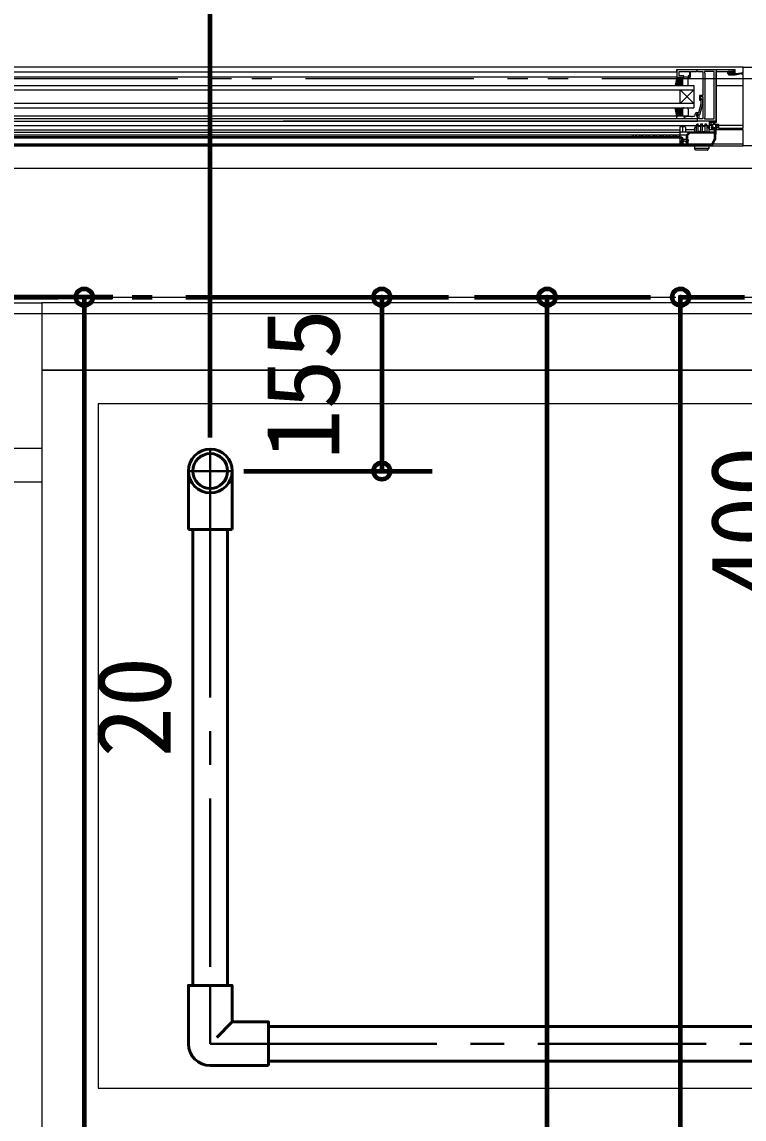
# Model space of a CAD drawing. Units: millimetres at full size, sheet at 1:30. Extents: x -16828 to 149130, y 47892 to 100313.
# Drawn here: x 2062 to 2706, y 62818 to 63796 of the extents above; entities that cross this region are included whole.
import ezdxf
from ezdxf.enums import TextEntityAlignment as Align

# ---------------------------------------------------------------- set-up
doc = ezdxf.new("R2010")
doc.units = ezdxf.units.MM
doc.header["$LTSCALE"] = 30
doc.header["$PDMODE"] = 32
doc.header["$PDSIZE"] = 15
for name, pattern in [('CHAIN1', [8, 5, -1, 1, -1]), ('CHAIN2', [12, 9, -1, 1, -1]), ('DOUBLE_CHAIN1', [8.8, 5, -1, 0.6, -0.6, 0.6, -1])]:
    doc.linetypes.add(name, pattern=pattern)
for name, color, linetype, lineweight in [('0-0', 7, 'CHAIN2', 15), ('0-1', 7, 'Continuous', 15), ('2-0_通芯', 7, 'DOUBLE_CHAIN1', 15), ('2-A_建具', 7, 'Continuous', 15), ('3-4_AIHO30-厨房機器', 7, 'Continuous', 15), ('3-7_AIHO47-厨房機器アウトライン', 7, 'Continuous', 15), ('3-8_AIHO30-厨房機器LL', 7, 'Continuous', 15), ('9-A_配管－給水３：ＶＬＰ(ＶＤ)', 5, 'Continuous', 40), ('9-E_配管－給湯１：ＣＵＰ(Ｍ)', 1, 'Continuous', 60)]:
    doc.layers.add(name, color=color, linetype=linetype, lineweight=lineweight)
doc.styles.add('ＭＳ ゴシック', font='')
doc.styles.get('ＭＳ ゴシック').set_extended_font_data('MS Gothic')

msp = doc.modelspace()

# ---------------------------------------------------------------- linework, layer by layer
at = {"layer": '0-0'}
msp.add_line((-9565.04, 63550.86), (35684.96, 63550.86), dxfattribs=at)
at = {"layer": '0-1'}
msp.add_line((459.96, 63665.86), (5909.96, 63665.86), dxfattribs=at)
at = {"layer": '2-0_通芯'}
msp.add_line((-9565.04, 63745.86), (35684.96, 63745.86), dxfattribs=at)
at = {"layer": '2-0_通芯', "color": 1, "lineweight": 60}
msp.add_line((-10727.74, 63550.86), (35684.96, 63550.86), dxfattribs=at)
at = {"layer": '2-A_建具'}
for p, q in [((2704.96, 63755.86), (1860.46, 63755.86)), ((2645.96, 63753.86), (2697.96, 63753.86)), ((2645.96, 63751.66), (2645.96, 63753.86)), ((2645.96, 63753.86), (2645.96, 63747.56)), ((2680.96, 63753.86), (2680.96, 63707.86)), ((2691.96, 63752.36), (2697.16, 63752.36)), ((2691.96, 63750.86), (2691.96, 63752.36)), ((2692.26, 63751.5), (2693.02, 63752.26)), ((2692.52, 63749.06), (2695.72, 63752.26)), ((2692.56, 63752.26), (2693.06, 63752.26)), ((2693.26, 63752.06), (2695.26, 63752.06)), ((2693.27, 63751.16), (2694.17, 63752.06)), ((2695.46, 63752.26), (2696.06, 63752.26)), ((2696.27, 63752.17), (2696.77, 63751.67)), ((2697.16, 63752.36), (2697.16, 63750.86)), ((2697.96, 63750.56), (2697.96, 63753.86)), ((2704.96, 63755.86), (2729.46, 63755.86)), ((2704.96, 63750.36), (2704.96, 63755.86)), ((2294.96, 63747.06), (1943.46, 63747.06)), ((1943.96, 63751.66), (2294.96, 63751.66)), ((2294.96, 63751.66), (2645.96, 63751.66)), ((2646.46, 63747.06), (2294.96, 63747.06)), ((2645.96, 63747.06), (2644.46, 63739.56)), ((2650.96, 63745.87), (2644.65, 63739.56)), ((2650.73, 63747.06), (2644.77, 63741.1)), ((2649.32, 63747.06), (2645.12, 63742.86)), ((2648.69, 63739.56), (2645.16, 63743.08)), ((2650.1, 63739.56), (2645.4, 63744.26)), ((2647.9, 63747.06), (2645.47, 63744.63)), ((2650.96, 63740.12), (2645.64, 63745.44)), ((2646.49, 63747.06), (2645.83, 63746.4)), ((2650.96, 63741.53), (2645.87, 63746.62)), ((2645.96, 63747.06), (2651.96, 63747.06)), ((2650.96, 63744.46), (2646.06, 63739.56)), ((2650.96, 63742.95), (2646.84, 63747.06)), ((2650.96, 63743.05), (2647.47, 63739.56)), ((2647.89, 63751.93), (2657.16, 63751.93)), ((2647.89, 63748.06), (2647.89, 63751.93)), ((2651.96, 63748.06), (2647.89, 63748.06)), ((2650.96, 63744.36), (2648.26, 63747.06)), ((2650.96, 63745.77), (2649.67, 63747.06)), ((2650.96, 63739.56), (2650.96, 63747.06)), ((2650.96, 63746.06), (2650.96, 63740.56)), ((2651.96, 63747.06), (2651.96, 63748.06)), ((2654.96, 63747.06), (2651.96, 63747.06)), ((2655.96, 63748.06), (2655.96, 63747.06)), ((2657.16, 63748.06), (2655.96, 63748.06)), ((2655.96, 63747.06), (2657.66, 63747.06)), ((2655.96, 63740.56), (2655.96, 63746.06)), ((2657.16, 63751.93), (2657.16, 63748.06)), ((2658.16, 63751.93), (2663, 63751.93)), ((2658.16, 63747.56), (2658.16, 63751.93)), ((2663.92, 63751.93), (2664, 63751.93)), ((2664.92, 63751.93), (2668.96, 63751.93)), ((2668.96, 63751.93), (2668.96, 63730.76)), ((2670.46, 63751.93), (2670.46, 63750.86)), ((2679.03, 63751.93), (2670.46, 63751.93)), ((2670.46, 63750.86), (2670.89, 63750.43)), ((2670.89, 63750.43), (2670.89, 63711.29)), ((2679.03, 63709.79), (2679.03, 63751.93)), ((2680.96, 63751.93), (2691.16, 63751.93)), ((2680.96, 63707.86), (2680.96, 63751.93)), ((2691.16, 63751.93), (2691.16, 63750.56)), ((2691.66, 63750.06), (2693.36, 63750.06)), ((2693.06, 63750.86), (2691.96, 63750.86)), ((2691.96, 63749.36), (2691.96, 63749.76)), ((2691.98, 63749.87), (2692.15, 63750.04)), ((2692.26, 63751.46), (2692.26, 63751.96)), ((2692.26, 63749.06), (2697.96, 63749.06)), ((2693.36, 63751.16), (2692.56, 63751.16)), ((2693.06, 63750.06), (2693.06, 63750.86)), ((2693.36, 63750.06), (2693.36, 63751.16)), ((2693.86, 63749.06), (2695.69, 63750.89)), ((2695.21, 63749.06), (2696.21, 63750.06)), ((2695.76, 63750.7), (2695.76, 63750.06)), ((2695.76, 63750.06), (2697.96, 63750.06)), ((2696.03, 63751.23), (2696.62, 63751.82)), ((2696.06, 63750.86), (2696.06, 63750.06)), ((2697.16, 63750.86), (2696.06, 63750.86)), ((2696.56, 63751.16), (2696.22, 63751.16)), ((2696.56, 63749.06), (2697.56, 63750.06)), ((2697.9, 63749.06), (2697.96, 63749.11)), ((2697.96, 63749.06), (2704.72, 63750.47)), ((2697.96, 63750.06), (2698.04, 63750.07)), ((2697.96, 63749.06), (2697.96, 63750.06)), ((2699.07, 63750.23), (2704.61, 63751.06)), ((2703.96, 63750.36), (2704.96, 63750.36)), ((2703.96, 63749.36), (2703.96, 63750.36)), ((2704.96, 63749.36), (2703.96, 63749.36)), ((2704.96, 63701.59), (2704.96, 63749.36)), ((1928.96, 63739.56), (2660.96, 63739.56)), ((1928.96, 63735.56), (2660.96, 63735.56)), ((2645.86, 63739.56), (2644.69, 63740.73)), ((2647.27, 63739.56), (2644.93, 63741.91)), ((2650.96, 63741.63), (2648.89, 63739.56)), ((2648.96, 63723.56), (2660.96, 63735.56)), ((2648.96, 63735.56), (2660.96, 63723.56)), ((2648.96, 63723.56), (2648.96, 63735.56)), ((2650.96, 63740.22), (2650.3, 63739.56)), ((2651.96, 63739.56), (2654.96, 63739.56)), ((2660.96, 63739.56), (2660.96, 63719.56)), ((2680.96, 63739.66), (2704.96, 63739.66)), ((2660.96, 63723.56), (1928.96, 63723.56)), ((2665.48, 63715.36), (2667.56, 63723.12)), ((2665.96, 63730.26), (2665.96, 63726.56)), ((2665.96, 63726.56), (2666.96, 63726.56)), ((2668.76, 63722.96), (2666.15, 63713.23)), ((2668.96, 63730.76), (2666.46, 63730.76)), ((2666.96, 63729.76), (2668.96, 63729.76)), ((2666.96, 63726.56), (2666.96, 63729.76)), ((2667.56, 63726.41), (2667.14, 63726.84)), ((2667.56, 63723.12), (2667.56, 63726.41)), ((2667.98, 63727.69), (2668.76, 63726.91)), ((2668.76, 63726.91), (2668.76, 63722.96)), ((2668.96, 63729.76), (2668.96, 63709.79)), ((1928.96, 63719.56), (2660.96, 63719.56)), ((2645.96, 63712.06), (2644.46, 63719.56)), ((2650.96, 63713.25), (2644.65, 63719.56)), ((2645.86, 63719.56), (2644.69, 63718.39)), ((2650.73, 63712.06), (2644.77, 63718.03)), ((2647.27, 63719.56), (2644.93, 63717.22)), ((2649.32, 63712.06), (2645.12, 63716.26)), ((2648.69, 63719.56), (2645.16, 63716.04)), ((2650.1, 63719.56), (2645.4, 63714.86)), ((2647.9, 63712.06), (2645.47, 63714.49)), ((2650.96, 63719), (2645.64, 63713.68)), ((2650.96, 63717.59), (2645.87, 63712.5)), ((2650.96, 63714.66), (2646.06, 63719.56)), ((2650.96, 63716.18), (2646.84, 63712.06)), ((2650.96, 63716.08), (2647.47, 63719.56)), ((2650.96, 63714.76), (2648.26, 63712.06)), ((2650.96, 63717.49), (2648.89, 63719.56)), ((2650.96, 63713.35), (2649.67, 63712.06)), ((2650.96, 63718.9), (2650.3, 63719.56)), ((2650.96, 63719.56), (2650.96, 63712.06)), ((2650.96, 63713.06), (2650.96, 63718.56)), ((2651.96, 63719.56), (2654.96, 63719.56)), ((2655.96, 63718.56), (2655.96, 63713.06)), ((2662.16, 63713.06), (2662.16, 63713.86)), ((2664.76, 63714.06), (2663.46, 63714.06)), ((2663.46, 63714.06), (2663.46, 63712.26)), ((2663.66, 63715.36), (2665.48, 63715.36)), ((2663.96, 63714.06), (2663.96, 63707.86)), ((2665.89, 63712.1), (2664.76, 63714.06)), ((1908.96, 63707.86), (2294.96, 63707.86)), ((1912.16, 63703.86), (2674.96, 63703.86)), ((1925.66, 63707.86), (2294.96, 63707.86)), ((1925.96, 63710.06), (2663.96, 63710.06)), ((2651.96, 63712.06), (1937.96, 63712.06)), ((2294.96, 63707.86), (2664.26, 63707.86)), ((2680.96, 63707.86), (2294.96, 63707.86)), ((2646.49, 63712.06), (2645.83, 63712.72)), ((2645.96, 63710.06), (2645.96, 63711.56)), ((2651.96, 63712.06), (2651.96, 63711.36)), ((2654.96, 63712.06), (2651.96, 63712.06)), ((2651.96, 63711.36), (2652.96, 63711.36)), ((2652.96, 63711.36), (2654.88, 63712.06)), ((2654.88, 63712.06), (2658, 63712.06)), ((2658.73, 63711.94), (2658.92, 63712.06)), ((2658.92, 63712.06), (2659, 63712.06)), ((2659.92, 63712.06), (2661.16, 63712.06)), ((2661.46, 63701.13), (2663.96, 63705.46)), ((2663.36, 63698.16), (2663.36, 63704.42)), ((2680.96, 63707.86), (2663.96, 63707.86)), ((2663.96, 63705.46), (2664.86, 63705.46)), ((2664.86, 63698.46), (2664.86, 63705.46)), ((2664.86, 63703.36), (2667.16, 63703.36)), ((2665.67, 63712.86), (2665.45, 63712.86)), ((2665.46, 63710.86), (2665.89, 63711.29)), ((2665.46, 63709.79), (2665.46, 63710.86)), ((2668.96, 63709.79), (2665.46, 63709.79)), ((2665.89, 63711.29), (2665.89, 63712.1)), ((2667.16, 63698.46), (2667.16, 63705.46)), ((2667.16, 63705.46), (2668.76, 63705.46)), ((2668.76, 63698.46), (2668.76, 63705.46)), ((2668.76, 63703.36), (2671.06, 63703.36)), ((2670.89, 63711.29), (2670.46, 63710.86)), ((2670.46, 63710.86), (2670.46, 63709.79)), ((2670.46, 63709.79), (2679.03, 63709.79)), ((2671.06, 63698.46), (2671.06, 63705.46)), ((2671.06, 63705.46), (2671.96, 63705.46)), ((2674.46, 63701.13), (2671.96, 63705.46)), ((2672.56, 63704.42), (2672.56, 63698.16)), ((2674.96, 63704.16), (2674.96, 63706.84)), ((2674.96, 63705.06), (2682.56, 63705.06)), ((2677.76, 63703.86), (2674.96, 63703.86)), ((2674.96, 63699.96), (2674.96, 63703.86)), ((2678.06, 63704.06), (2676.06, 63704.06)), ((2676.16, 63706.24), (2676.16, 63705.06)), ((2680.69, 63706.66), (2676.73, 63706.66)), ((2677.76, 63703.86), (2677.76, 63703.06)), ((2678.06, 63703.12), (2678.06, 63704.06)), ((2678.66, 63705.06), (2678.76, 63706.21)), ((2679.86, 63705.06), (2679.76, 63706.21)), ((2680.46, 63704.06), (2680.46, 63702.66)), ((2681.76, 63704.06), (2680.46, 63704.06)), ((2704.96, 63703.86), (2680.76, 63703.86)), ((2680.76, 63703.06), (2680.76, 63703.86)), ((2682.86, 63704.76), (2682.86, 63704.16)), ((2683.06, 63703.36), (2683.06, 63701.59)), ((1935.56, 63695.56), (2654.36, 63695.56)), ((2648.96, 63693.66), (1940.96, 63693.66)), ((1941.46, 63699.96), (2648.46, 63699.96)), ((1941.46, 63697.96), (2648.46, 63697.96)), ((2608.02, 63694.92), (2608.22, 63694.92)), ((2611.02, 63694.16), (2611.22, 63694.16)), ((2614.02, 63694.92), (2614.22, 63694.92)), ((2617.02, 63694.16), (2617.22, 63694.16)), ((2623.02, 63694.16), (2623.22, 63694.16)), ((2626.02, 63694.92), (2626.22, 63694.92)), ((2629.02, 63694.16), (2629.22, 63694.16)), ((2632.02, 63694.92), (2632.22, 63694.92)), ((2635.02, 63694.16), (2635.22, 63694.16)), ((2638.02, 63694.92), (2638.22, 63694.92)), ((2641.02, 63694.16), (2641.22, 63694.16)), ((2644.02, 63694.92), (2644.22, 63694.92)), ((2647.02, 63694.16), (2647.22, 63694.16)), ((2648.46, 63701.96), (2648.46, 63685.86)), ((2648.46, 63698.16), (2679.46, 63698.16)), ((2649.46, 63702.96), (2652.46, 63702.96)), ((2650.96, 63702.96), (2650.96, 63698.16)), ((2653.46, 63701.96), (2653.46, 63698.16)), ((2661.46, 63699.96), (2653.46, 63699.96)), ((2661.46, 63701.13), (2661.46, 63698.16)), ((2667.16, 63698.46), (2664.86, 63698.46)), ((2668.76, 63698.46), (2671.06, 63698.46)), ((2674.46, 63701.13), (2674.46, 63698.16)), ((2704.96, 63699.96), (2674.46, 63699.96)), ((2675.66, 63697.96), (2675.66, 63698.16)), ((2676.59, 63703.06), (2676.59, 63701.59)), ((2677.76, 63703.06), (2676.59, 63703.06)), ((2676.59, 63701.59), (2681.86, 63701.59)), ((2677.55, 63701.65), (2677.05, 63702.15)), ((2677.26, 63702.66), (2677.6, 63702.66)), ((2678.36, 63701.56), (2677.76, 63701.56)), ((2680.66, 63701.76), (2678.56, 63701.76)), ((2679.46, 63698.04), (2679.46, 63699.96)), ((2680.46, 63702.66), (2681.36, 63702.66)), ((2680.53, 63691.74), (2680.96, 63699.96)), ((2681.86, 63703.06), (2680.76, 63703.06)), ((2681.36, 63701.56), (2680.86, 63701.56)), ((2681.66, 63702.36), (2681.66, 63701.86)), ((2681.86, 63701.59), (2681.86, 63703.06)), ((2683.06, 63701.59), (2704.96, 63701.59)), ((2704.96, 63685.86), (2704.96, 63699.96)), ((1829.96, 63685.86), (2704.96, 63685.86)), ((1884.96, 63687.49), (2704.96, 63687.49)), ((2676.58, 63686.06), (1913.34, 63686.06)), ((2648.86, 63692.66), (1941.06, 63692.66)), ((2650.24, 63691.37), (2649.66, 63689.96)), ((2649.66, 63689.96), (2649.66, 63686.96)), ((2651.4, 63689.7), (2650.97, 63690.13)), ((2651.26, 63690.63), (2651.51, 63690.57)), ((2654.43, 63691.37), (2651.71, 63691.37)), ((2654.36, 63687.16), (2654.36, 63690.16)), ((2655.86, 63691.18), (2655.86, 63690.23)), ((2661.46, 63685.66), (2674.46, 63685.66)), ((2661.46, 63685.66), (2661.58, 63683.45)), ((2663.36, 63685.66), (2663.36, 63685.86)), ((2663.86, 63685.66), (2663.86, 63685.86)), ((2672.06, 63685.66), (2672.06, 63685.86)), ((2672.56, 63685.86), (2672.56, 63685.66)), ((2674.46, 63685.66), (2674.34, 63683.45)), ((2677.55, 63686.36), (2680.4, 63691.29)), ((2729.46, 63685.86), (2704.96, 63685.86)), ((2674.33, 63683.36), (2661.59, 63683.36)), ((2662.51, 63682.07), (2661.63, 63683.29)), ((2673, 63681.86), (2662.92, 63681.86)), ((2673.41, 63682.07), (2674.29, 63683.29)), ((4524.46, 63535.86), (1845.46, 63535.86))]:
    msp.add_line(p, q, dxfattribs=at)
for points in [[(2654.36, 63691.57), (2654.36, 63695.56), (2656.96, 63698.16)], [(2679.56, 63699.96), (2679.56, 63697.96), (2657.06, 63697.96), (2654.56, 63695.46), (2654.56, 63691.33), (2655.01, 63690.79)], [(2676.93, 63687.46), (2679.56, 63692.02), (2679.56, 63697.06), (2657.43, 63697.06), (2655.46, 63695.09), (2655.46, 63691.66), (2655.86, 63691.18)], [(2677.45, 63686.56), (2680.46, 63691.78), (2680.46, 63699.96)], [(1940.26, 63689.96), (1940.26, 63686.96), (2649.66, 63686.96)], [(2654.56, 63690.16), (2654.56, 63687.16), (2650.76, 63687.16), (2650.76, 63689.36), (2651.26, 63689.36)], [(2651.76, 63690.86), (2651.76, 63690.56), (2650.96, 63690.56), (2650.96, 63687.66)], [(2654.66, 63690.46), (2654.86, 63690.46), (2654.86, 63690.86), (2654.43, 63691.37)], [(2655.66, 63689.89), (2655.66, 63686.96), (2676.06, 63686.96)]]:
    msp.add_lwpolyline(points, dxfattribs=at)
msp.add_circle((2652.91, 63688.64), 1.45, dxfattribs=at)
for centre, radius, start, end in [((2663, 63752.13), 0.2, 270, 336.42182), ((2663.46, 63751.93), 0.3, 23.57818, 156.42182), ((2663.92, 63752.13), 0.2, 203.57818, 270), ((2664, 63752.13), 0.2, 270, 336.42182), ((2664.46, 63751.93), 0.3, 23.57818, 156.42182), ((2664.92, 63752.13), 0.2, 203.57818, 270), ((2692.56, 63751.96), 0.3, 90, 180), ((2693.06, 63752.06), 0.2, 0, 90), ((2695.46, 63752.06), 0.2, 90, 180), ((2696.06, 63751.96), 0.3, 45, 90), ((2646.46, 63747.56), 0.5, 180, 270), ((2651.96, 63746.06), 1, 90.0001, 180.0001), ((2654.96, 63746.06), 1, 0.0001, 90.0001), ((2657.66, 63747.56), 0.5, 270, 0), ((2691.66, 63750.56), 0.5, 180, 270), ((2692.26, 63749.76), 0.3, 90, 180), ((2692.26, 63749.36), 0.3, 180, 270), ((2692.56, 63751.46), 0.3, 180, 270), ((2695.76, 63751.16), 0.25, 33.05573, 236.94427), ((2695.46, 63750.7), 0.3, 0, 56.94427), ((2696.22, 63751.46), 0.3, 213.05573, 270), ((2696.56, 63751.46), 0.3, 270, 45), ((2697.46, 63750.56), 0.5, 270, 0), ((2698.09, 63749.78), 0.3, 39.19754, 99.19754), ((2698.56, 63750.16), 0.3, 219.19754, 338.44936), ((2699.12, 63749.94), 0.3, 98.44936, 158.44936), ((2704.66, 63750.76), 0.3, 281.74981, 98.44936), ((2651.96, 63740.56), 1, 180.0001, 270.0001), ((2654.96, 63740.56), 1, 270.0001, 0.0001), ((2666.46, 63730.26), 0.5, 90, 180), ((2667.56, 63727.26), 0.6, 45, 225), ((2651.96, 63718.56), 1, 89.9999, 179.9999), ((2651.96, 63713.06), 1, 179.9999, 269.9999), ((2654.96, 63718.56), 1, 359.9999, 89.9999), ((2654.96, 63713.06), 1, 269.9999, 359.9999), ((2661.16, 63713.06), 1, 270, 0), ((2663.66, 63713.86), 1.5, 90, 180), ((2665.67, 63713.36), 0.5, 270, 345), ((2646.46, 63711.56), 0.5, 90, 180), ((2658, 63711.86), 0.2, 23.57818, 90), ((2658.46, 63712.06), 0.3, 203.57818, 336.42182), ((2659, 63711.86), 0.2, 23.57818, 90), ((2659.46, 63712.06), 0.3, 203.57818, 336.42182), ((2659.92, 63711.86), 0.2, 90, 156.42182), ((2663.66, 63712.26), 0.2, 180, 270), ((2663.66, 63711.76), 0.3, 0, 90), ((2674.96, 63707.36), 0.3, 79.47122, 240), ((2674.66, 63706.84), 0.3, 0, 60), ((2675.26, 63704.16), 0.3, 180, 270), ((2675.07, 63707.95), 0.3, 259.47122, 319.47122), ((2675.53, 63707.56), 0.3, 90, 139.47122), ((2676.16, 63706.76), 0.3, 19.18976, 240), ((2675.86, 63704.06), 0.2, 270, 359.99999), ((2675.86, 63706.24), 0.3, 0, 60), ((2676.73, 63706.96), 0.3, 199.18976, 270.04023), ((2679.26, 63706.16), 0.5, 5.09207, 174.90793), ((2680.69, 63707.26), 0.6, 270.04023, 90.04023), ((2681.96, 63704.06), 0.2, 180, 270), ((2682.56, 63704.76), 0.3, 0, 90), ((2682.56, 63704.16), 0.3, 270, 359.99999), ((2682.56, 63703.36), 0.5, 0, 90), ((2605.12, 63693.7), 1.72, 29.20254, 75.16435), ((2608.12, 63695.38), 1.72, 209.20254, 330.79746), ((2611.12, 63693.7), 1.72, 29.20254, 150.79746), ((2614.12, 63695.38), 1.72, 209.20254, 330.79746), ((2617.12, 63693.7), 1.72, 29.20254, 150.79746), ((2620.12, 63695.38), 1.72, 209.20254, 330.79746), ((2623.12, 63693.7), 1.72, 29.20254, 150.79746), ((2626.12, 63695.38), 1.72, 209.20254, 330.79746), ((2629.12, 63693.7), 1.72, 29.20254, 150.79746), ((2632.12, 63695.38), 1.72, 209.20254, 330.79746), ((2635.12, 63693.7), 1.72, 29.20254, 150.79746), ((2638.12, 63695.38), 1.72, 209.20254, 330.79746), ((2641.12, 63693.7), 1.72, 29.20254, 150.79746), ((2644.12, 63695.38), 1.72, 209.20254, 330.79746), ((2647.12, 63693.7), 1.72, 38.7592, 150.79746), ((2649.46, 63701.96), 1, 90, 180), ((2648.86, 63690.76), 2.9, 0, 90), ((2648.96, 63690.86), 2.8, 0, 90), ((2652.46, 63701.96), 1, 0, 90), ((2677.26, 63702.36), 0.3, 90, 225), ((2677.76, 63701.86), 0.3, 225, 270), ((2677.6, 63702.36), 0.3, 33.05573, 90), ((2678.06, 63702.66), 0.25, 213.05573, 56.94427), ((2678.36, 63703.12), 0.3, 180, 236.94427), ((2678.36, 63701.76), 0.2, 270, 359.99999), ((2680.86, 63701.76), 0.2, 180, 270), ((2681.36, 63702.36), 0.3, 0, 90), ((2681.36, 63701.86), 0.3, 270, 359.99999), ((2648.86, 63690.76), 1.9, 43.13227, 90), ((2649.88, 63691.72), 0.5, 315.3428, 43.13227), ((2651.18, 63690.34), 0.3, 75, 225), ((2651.46, 63687.66), 0.5, 180, 270), ((2651.26, 63689.56), 0.2, 270, 45), ((2651.56, 63690.76), 0.2, 255, 0), ((2654.66, 63691.57), 0.3, 180, 220), ((2654.66, 63690.16), 0.3, 90, 180), ((2654.86, 63690.16), 0.3, 90, 180), ((2654.86, 63690.66), 0.2, 270, 40), ((2655.86, 63689.89), 0.2, 120, 180), ((2655.66, 63690.23), 0.2, 300, 0), ((2676.06, 63687.96), 1, 270, 330), ((2676.58, 63687.06), 1, 270, 330), ((2676.68, 63686.86), 1, 270, 330), ((2679.53, 63691.79), 1, 330, 357), ((2661.88, 63683.46), 0.3, 183, 215.71895), ((2662.92, 63682.36), 0.5, 215.71895, 270), ((2673, 63682.36), 0.5, 270, 324.28105), ((2674.04, 63683.46), 0.3, 324.28105, 357)]:
    msp.add_arc(centre, radius, start, end, dxfattribs=at)
at = {"layer": '3-4_AIHO30-厨房機器'}
for p, q in [((579.96, 63545.86), (2079.96, 63545.86)), ((2079.96, 63545.86), (2079.96, 62795.86)), ((2079.96, 63385.86), (1679.96, 63385.86))]:
    msp.add_line(p, q, dxfattribs=at)
msp.add_lwpolyline([(2079.96, 62795.86), (3879.96, 62795.86), (3879.96, 63545.86), (2079.96, 63545.86)], close=True, dxfattribs=at)
at = {"layer": '3-7_AIHO47-厨房機器アウトライン'}
msp.add_line((2079.96, 63485.86), (3879.96, 63485.86), dxfattribs=at)
for points in [[(2079.96, 62795.86), (3879.96, 62795.86), (3879.96, 63545.86), (2079.96, 63545.86)], [(2129.96, 62845.86), (3829.96, 62845.86), (3829.96, 63455.86), (2129.96, 63455.86)]]:
    msp.add_lwpolyline(points, close=True, dxfattribs=at)
at = {"layer": '3-8_AIHO30-厨房機器LL'}
for p, q in [((3879.96, 63485.86), (2079.96, 63485.86)), ((2129.96, 63455.86), (2129.96, 62845.86)), ((2079.96, 63415.86), (1679.96, 63415.86)), ((2129.96, 62845.86), (3829.96, 62845.86))]:
    msp.add_line(p, q, dxfattribs=at)
msp.add_lwpolyline([(3829.96, 62845.86), (3829.96, 63455.86), (2129.96, 63455.86)], dxfattribs=at)
at = {"layer": '9-A_配管－給水３：ＶＬＰ(ＶＤ)', "color": 2, "linetype": 'CHAIN1', "lineweight": 30}
for p, q in [((2229.96, 63377.28), (2229.96, 63414.48)), ((2211.36, 63395.88), (2248.56, 63395.88)), ((2229.96, 63343.88), (2229.96, 63380.38)), ((2229.96, 63343.88), (2229.96, 62937.34)), ((2229.96, 62937.34), (2229.96, 62885.34)), ((2281.96, 62885.34), (2229.96, 62885.34)), ((2281.96, 62885.34), (3427.96, 62885.34))]:
    msp.add_line(p, q, dxfattribs=at)
at = {"layer": '9-A_配管－給水３：ＶＬＰ(ＶＤ)'}
for p, q in [((2210.46, 63343.88), (2210.46, 63395.88)), ((2249.46, 63343.88), (2249.46, 63395.88)), ((2210.46, 63343.88), (2249.46, 63343.88)), ((2214.46, 63343.88), (2214.46, 62937.34)), ((2245.46, 62937.34), (2245.46, 63343.88)), ((2249.46, 62904.84), (2235.67, 62891.05)), ((3427.96, 62900.84), (2281.96, 62900.84)), ((2281.96, 62865.84), (2229.96, 62865.84)), ((2281.96, 62869.84), (3427.96, 62869.84))]:
    msp.add_line(p, q, dxfattribs=at)
for points in [[(2210.46, 62885.34), (2210.46, 62937.34), (2249.46, 62937.34), (2249.46, 62906.79)], [(2251.41, 62904.84), (2281.96, 62904.84), (2281.96, 62865.84)]]:
    msp.add_lwpolyline(points, dxfattribs=at)
for radius in [19.5, 15.5]:
    msp.add_circle((2229.96, 63395.88), radius, dxfattribs=at)
for centre, radius in [((2251.41, 62906.79), 1.95), ((2229.96, 62885.34), 19.5)]:
    msp.add_arc(centre, radius, 180, 270, dxfattribs=at)
at = {"layer": '9-E_配管－給湯１：ＣＵＰ(Ｍ)'}
for p, q in [((2229.96, 63425.88), (2229.96, 64178.11)), ((2126.4, 63550.86), (1424.32, 63550.86)), ((2143.21, 63550.86), (2072.63, 63550.86)), ((2117.63, 63550.86), (2117.63, 61491.86)), ((2282.69, 63550.86), (2427.9, 63550.86)), ((2382.9, 63550.86), (2382.9, 63395.88)), ((2465.36, 63550.86), (2575.18, 63550.86)), ((2530.18, 60231.84), (2530.18, 63550.86)), ((2647.45, 63550.86), (2694.22, 63550.86)), ((2649.22, 61491.86), (2649.22, 63550.86)), ((2259.96, 63395.88), (2427.9, 63395.88))]:
    msp.add_line(p, q, dxfattribs=at)
for p in [(2117.63, 63550.86), (2382.9, 63550.86), (2530.18, 63550.86), (2649.22, 63550.86), (2382.9, 63395.88)]:
    msp.add_point(p, dxfattribs=at)

# ---------------------------------------------------------------- texts
at = {"layer": '9-A_配管－給水３：ＶＬＰ(ＶＤ)', "color": 7, "style": 'ＭＳ ゴシック'}
msp.add_text('20', height=65.98, rotation=90, dxfattribs=at).set_placement((2214.46, 63140.61), align=Align.BOTTOM_LEFT)
at = {"layer": '9-E_配管－給湯１：ＣＵＰ(Ｍ)', "style": 'ＭＳ ゴシック'}
for s, p in [('155', (2364.9, 63405.87)), ('400', (2761.43, 63283.36))]:
    msp.add_text(s, height=65.98, rotation=90, dxfattribs=at).set_placement(p, align=Align.BOTTOM_LEFT)

doc.saveas('drawing.dxf')
